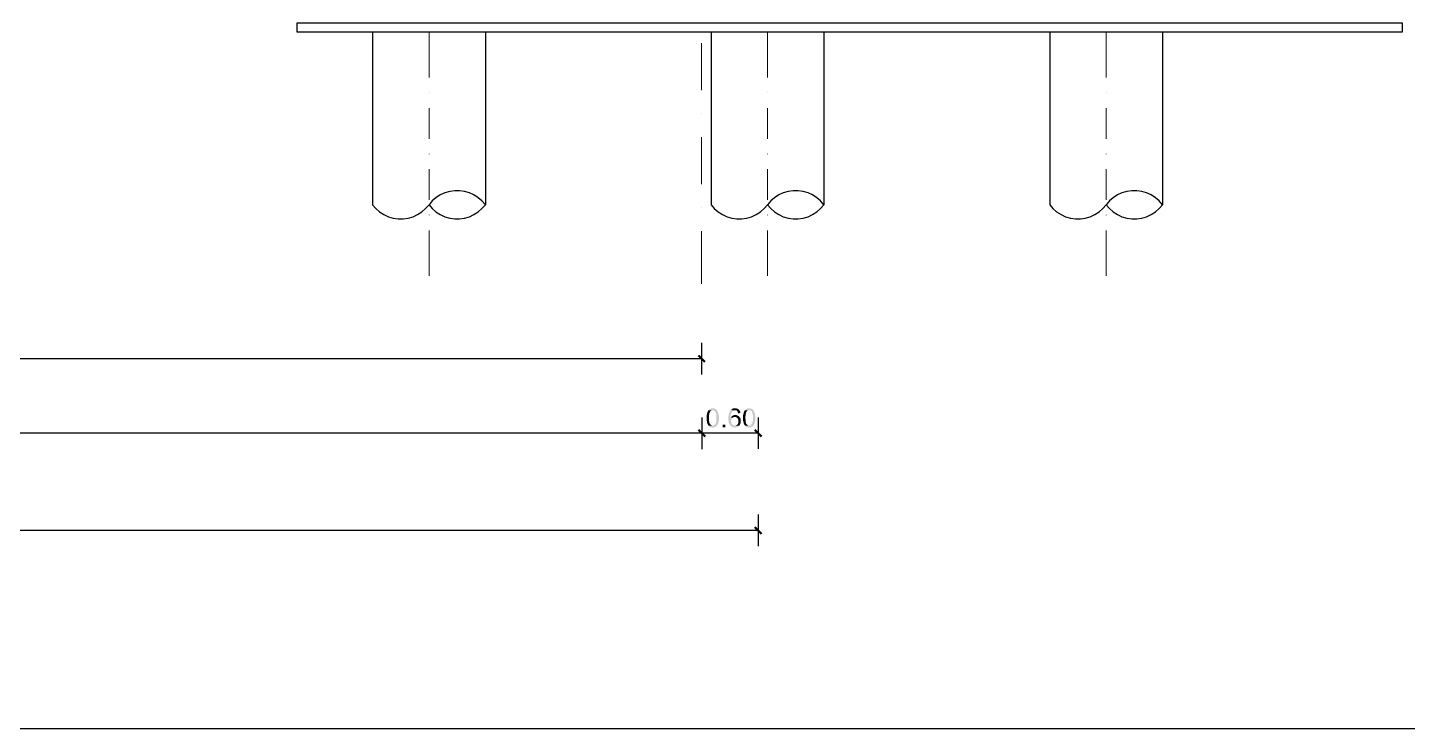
# Model space of a CAD drawing. Header units: millimetres. Extents: x 0.3 to 47.5, y 0.1 to 28.
# Drawn here: x 38.61 to 44.38, y 14.43 to 17.37 of the extents above; entities that cross this region are included whole.
import ezdxf

# ---------------------------------------------------------------- set-up
doc = ezdxf.new("R2010")
doc.units = ezdxf.units.MM
doc.layers.add('PDF _Geometria', color=7, linetype='Continuous')
doc.layers.add('PDF _Riempimenti solidi', color=7, linetype='Continuous')

msp = doc.modelspace()

# ---------------------------------------------------------------- hatches: boundary and pattern name
at = {"layer": 'PDF _Riempimenti solidi', "transparency": 33554559}
for points in [[(41.475, 15.7732), (41.4725, 15.7732), (41.4708, 15.7724), (41.4683, 15.7724), (41.4667, 15.7716), (41.4642, 15.7707), (41.4625, 15.7699), (41.4608, 15.7682), (41.4592, 15.7666), (41.4575, 15.7649), (41.4783, 15.7649), (41.4833, 15.7624), (41.485, 15.7607), (41.4867, 15.7591), (41.4867, 15.7582), (41.4875, 15.7574), (41.4883, 15.7557), (41.4883, 15.7541), (41.4892, 15.7524), (41.4892, 15.7507), (41.49, 15.7491), (41.49, 15.7466), (41.4908, 15.7441), (41.4908, 15.7207), (41.49, 15.7191), (41.49, 15.7166), (41.4892, 15.7149), (41.4892, 15.7124), (41.4883, 15.7107), (41.4875, 15.7099), (41.4875, 15.7082), (41.4867, 15.7074), (41.4858, 15.7066), (41.4842, 15.7049), (41.4825, 15.7032), (41.4792, 15.7016), (41.4775, 15.7007), (41.475, 15.7007), (41.4583, 15.6999), (41.46, 15.6982), (41.4608, 15.6974), (41.4625, 15.6957), (41.465, 15.6949), (41.4683, 15.6932), (41.4708, 15.6932), (41.4725, 15.6924), (41.4758, 15.6924), (41.4775, 15.6932), (41.4825, 15.6932), (41.4842, 15.6941), (41.4858, 15.6949), (41.4883, 15.6966), (41.4892, 15.6974), (41.49, 15.6974), (41.4917, 15.6991), (41.4925, 15.7007), (41.4942, 15.7024), (41.495, 15.7041), (41.4967, 15.7066), (41.4975, 15.7082), (41.4983, 15.7107), (41.4983, 15.7124), (41.4992, 15.7149), (41.5, 15.7166), (41.5, 15.7207), (41.5008, 15.7232), (41.5008, 15.7416), (41.5, 15.7441), (41.5, 15.7482), (41.4992, 15.7499), (41.4992, 15.7516), (41.4983, 15.7532), (41.4975, 15.7557), (41.4975, 15.7574), (41.4958, 15.7599), (41.495, 15.7616), (41.4942, 15.7632), (41.4933, 15.7649), (41.49, 15.7682), (41.4883, 15.7699), (41.4867, 15.7707), (41.4858, 15.7707), (41.4842, 15.7716), (41.4817, 15.7724), (41.48, 15.7724), (41.4775, 15.7732)], [(41.5692, 15.7732), (41.5658, 15.7732), (41.5633, 15.7724), (41.5608, 15.7724), (41.5592, 15.7716), (41.5575, 15.7707), (41.5558, 15.7699), (41.5542, 15.7682), (41.5525, 15.7674), (41.5508, 15.7657), (41.5683, 15.7649), (41.5725, 15.7649), (41.575, 15.7641), (41.5767, 15.7624), (41.5783, 15.7607), (41.5792, 15.7591), (41.58, 15.7574), (41.5808, 15.7549), (41.5817, 15.7524), (41.5917, 15.7532), (41.5908, 15.7549), (41.5908, 15.7574), (41.59, 15.7591), (41.5892, 15.7616), (41.5883, 15.7632), (41.5875, 15.7649), (41.5842, 15.7682), (41.5833, 15.7691), (41.5817, 15.7699), (41.58, 15.7707), (41.5775, 15.7716), (41.5758, 15.7724), (41.5733, 15.7724), (41.5717, 15.7732)], [(41.6275, 15.7732), (41.625, 15.7732), (41.6233, 15.7724), (41.6208, 15.7724), (41.6192, 15.7716), (41.6167, 15.7707), (41.615, 15.7699), (41.6133, 15.7682), (41.61, 15.7649), (41.6308, 15.7649), (41.6325, 15.7641), (41.6358, 15.7624), (41.6375, 15.7607), (41.6392, 15.7591), (41.6392, 15.7582), (41.64, 15.7574), (41.6408, 15.7557), (41.6408, 15.7541), (41.6417, 15.7524), (41.6417, 15.7507), (41.6425, 15.7491), (41.6425, 15.7466), (41.6433, 15.7441), (41.6433, 15.7207), (41.6425, 15.7191), (41.6425, 15.7166), (41.6417, 15.7149), (41.6417, 15.7124), (41.6408, 15.7107), (41.64, 15.7099), (41.64, 15.7082), (41.6392, 15.7074), (41.6383, 15.7066), (41.6367, 15.7049), (41.635, 15.7032), (41.6317, 15.7016), (41.63, 15.7007), (41.6275, 15.7007), (41.6108, 15.6999), (41.6125, 15.6982), (41.6133, 15.6974), (41.615, 15.6957), (41.6175, 15.6949), (41.6192, 15.6941), (41.6208, 15.6932), (41.6233, 15.6932), (41.625, 15.6924), (41.6283, 15.6924), (41.63, 15.6932), (41.635, 15.6932), (41.6367, 15.6941), (41.6383, 15.6949), (41.6408, 15.6966), (41.6417, 15.6974), (41.6425, 15.6974), (41.6442, 15.6991), (41.645, 15.7007), (41.6467, 15.7024), (41.6475, 15.7041), (41.6492, 15.7066), (41.65, 15.7082), (41.6508, 15.7107), (41.6508, 15.7124), (41.6517, 15.7149), (41.6525, 15.7166), (41.6525, 15.7207), (41.6533, 15.7232), (41.6533, 15.7416), (41.6525, 15.7441), (41.6525, 15.7482), (41.6517, 15.7499), (41.6517, 15.7516), (41.6508, 15.7532), (41.65, 15.7557), (41.65, 15.7574), (41.6483, 15.7599), (41.6467, 15.7632), (41.6458, 15.7649), (41.6425, 15.7682), (41.6408, 15.7699), (41.6392, 15.7707), (41.6383, 15.7707), (41.6367, 15.7716), (41.6342, 15.7724), (41.6325, 15.7724), (41.63, 15.7732)], [(41.4575, 15.7649), (41.4567, 15.7632), (41.455, 15.7616), (41.4542, 15.7599), (41.4533, 15.7574), (41.4525, 15.7557), (41.4525, 15.7549), (41.4517, 15.7532), (41.4517, 15.7516), (41.4508, 15.7491), (41.4508, 15.7474), (41.45, 15.7449), (41.45, 15.7357), (41.4492, 15.7332), (41.4492, 15.7316), (41.45, 15.7291), (41.45, 15.7207), (41.4508, 15.7191), (41.4508, 15.7166), (41.4517, 15.7141), (41.4517, 15.7124), (41.4525, 15.7107), (41.4533, 15.7082), (41.4542, 15.7066), (41.4558, 15.7032), (41.4567, 15.7024), (41.4575, 15.7007), (41.4583, 15.6999), (41.475, 15.7007), (41.4725, 15.7007), (41.4708, 15.7016), (41.4692, 15.7024), (41.4675, 15.7041), (41.4658, 15.7049), (41.4642, 15.7074), (41.4633, 15.7082), (41.4617, 15.7116), (41.4617, 15.7132), (41.4608, 15.7149), (41.4608, 15.7166), (41.46, 15.7191), (41.46, 15.7266), (41.4592, 15.7299), (41.4592, 15.7374), (41.46, 15.7407), (41.46, 15.7457), (41.4608, 15.7474), (41.4608, 15.7499), (41.4617, 15.7516), (41.4617, 15.7541), (41.4625, 15.7557), (41.4633, 15.7566), (41.4633, 15.7582), (41.4642, 15.7599), (41.4658, 15.7607), (41.4675, 15.7624), (41.4692, 15.7641), (41.4708, 15.7649), (41.475, 15.7649)], [(41.5508, 15.7657), (41.5492, 15.7641), (41.5483, 15.7624), (41.5475, 15.7616), (41.545, 15.7566), (41.5442, 15.7541), (41.5425, 15.7507), (41.5425, 15.7482), (41.5417, 15.7466), (41.5417, 15.7416), (41.5408, 15.7391), (41.5408, 15.7224), (41.5417, 15.7199), (41.5417, 15.7174), (41.5425, 15.7149), (41.5425, 15.7132), (41.5433, 15.7107), (41.5442, 15.7091), (41.545, 15.7074), (41.5458, 15.7057), (41.5467, 15.7041), (41.5475, 15.7032), (41.5483, 15.7016), (41.5492, 15.7007), (41.5508, 15.6991), (41.5525, 15.6982), (41.5542, 15.6966), (41.5558, 15.6957), (41.5575, 15.6949), (41.5592, 15.6941), (41.5617, 15.6932), (41.5633, 15.6932), (41.5658, 15.6924), (41.5683, 15.6924), (41.5708, 15.6932), (41.575, 15.6932), (41.5767, 15.6941), (41.5792, 15.6949), (41.5808, 15.6957), (41.5808, 15.6966), (41.5825, 15.6974), (41.5858, 15.7007), (41.5658, 15.7007), (41.5642, 15.7016), (41.5617, 15.7024), (41.56, 15.7032), (41.5592, 15.7032), (41.5575, 15.7049), (41.5567, 15.7066), (41.555, 15.7082), (41.5542, 15.7099), (41.5533, 15.7107), (41.5525, 15.7132), (41.5525, 15.7149), (41.5517, 15.7174), (41.5517, 15.7199), (41.5525, 15.7224), (41.5525, 15.7249), (41.5533, 15.7266), (41.5542, 15.7282), (41.555, 15.7307), (41.5567, 15.7316), (41.5575, 15.7332), (41.5592, 15.7341), (41.55, 15.7349), (41.5508, 15.7357), (41.5508, 15.7457), (41.5517, 15.7474), (41.5517, 15.7499), (41.5533, 15.7532), (41.5542, 15.7541), (41.555, 15.7566), (41.5558, 15.7582), (41.5575, 15.7599), (41.5592, 15.7616), (41.56, 15.7624), (41.5625, 15.7641), (41.5642, 15.7649), (41.5683, 15.7649)], [(41.5692, 15.7449), (41.565, 15.7449), (41.5633, 15.7441), (41.5608, 15.7432), (41.5592, 15.7424), (41.5583, 15.7424), (41.5567, 15.7407), (41.555, 15.7399), (41.5533, 15.7382), (41.5517, 15.7366), (41.55, 15.7349), (41.5592, 15.7341), (41.5617, 15.7357), (41.5633, 15.7357), (41.565, 15.7366), (41.5675, 15.7366), (41.5858, 15.7382), (41.585, 15.7391), (41.5833, 15.7407), (41.5817, 15.7416), (41.58, 15.7424), (41.5775, 15.7432), (41.5742, 15.7449), (41.5717, 15.7449)], [(41.5858, 15.7382), (41.5675, 15.7366), (41.5717, 15.7366), (41.5733, 15.7357), (41.575, 15.7349), (41.5767, 15.7332), (41.5783, 15.7316), (41.5792, 15.7316), (41.58, 15.7299), (41.5808, 15.7282), (41.5817, 15.7257), (41.5825, 15.7241), (41.5825, 15.7124), (41.5817, 15.7107), (41.58, 15.7074), (41.5783, 15.7057), (41.5775, 15.7049), (41.5758, 15.7032), (41.5725, 15.7016), (41.57, 15.7007), (41.5683, 15.7007), (41.5858, 15.7007), (41.5875, 15.7024), (41.5883, 15.7041), (41.59, 15.7057), (41.59, 15.7066), (41.5908, 15.7091), (41.5917, 15.7107), (41.5925, 15.7132), (41.5925, 15.7249), (41.5917, 15.7274), (41.5917, 15.7291), (41.5908, 15.7316), (41.59, 15.7332), (41.5883, 15.7349), (41.5875, 15.7366)], [(41.61, 15.7649), (41.6092, 15.7632), (41.6075, 15.7616), (41.6067, 15.7599), (41.6058, 15.7574), (41.605, 15.7557), (41.605, 15.7549), (41.6042, 15.7532), (41.6042, 15.7516), (41.6033, 15.7491), (41.6033, 15.7474), (41.6025, 15.7449), (41.6025, 15.7357), (41.6017, 15.7332), (41.6017, 15.7316), (41.6025, 15.7291), (41.6025, 15.7207), (41.6033, 15.7191), (41.6033, 15.7166), (41.6042, 15.7141), (41.6042, 15.7124), (41.605, 15.7107), (41.6058, 15.7082), (41.6067, 15.7066), (41.6075, 15.7049), (41.6083, 15.7032), (41.6092, 15.7024), (41.61, 15.7007), (41.6108, 15.6999), (41.6275, 15.7007), (41.625, 15.7007), (41.6233, 15.7016), (41.6217, 15.7024), (41.62, 15.7041), (41.6183, 15.7049), (41.6167, 15.7074), (41.6158, 15.7082), (41.6142, 15.7116), (41.6142, 15.7132), (41.6133, 15.7149), (41.6133, 15.7166), (41.6125, 15.7191), (41.6125, 15.7266), (41.6117, 15.7299), (41.6117, 15.7374), (41.6125, 15.7407), (41.6125, 15.7457), (41.6133, 15.7474), (41.6133, 15.7499), (41.6142, 15.7516), (41.6142, 15.7541), (41.615, 15.7557), (41.6158, 15.7566), (41.6158, 15.7582), (41.6167, 15.7599), (41.6183, 15.7607), (41.62, 15.7624), (41.6217, 15.7641), (41.6233, 15.7649), (41.6275, 15.7649)]]:
    msp.add_hatch(color=256, dxfattribs=at).paths.add_polyline_path(points)

# ---------------------------------------------------------------- linework, layer by layer
at = {"layer": 'PDF _Geometria', "lineweight": 25}
for points in [[(0.2517, 27.9682), (0.2517, 14.4324), (47.4858, 14.4324), (47.4858, 27.9682)], [(39.7358, 17.3874), (44.3617, 17.3874), (44.3617, 17.3482), (39.7358, 17.3482)]]:
    msp.add_lwpolyline(points, close=True, dxfattribs=at)
for points in [[(40.0508, 17.3482), (40.0508, 16.6257), (40.065, 16.6099), (40.0808, 16.5957), (40.0983, 16.5849), (40.1175, 16.5757), (40.1375, 16.5699), (40.1583, 16.5666), (40.1792, 16.5666), (40.2, 16.5699), (40.2208, 16.5757), (40.24, 16.5849), (40.2575, 16.5957), (40.2733, 16.6099), (40.2875, 16.6257), (40.3008, 16.6099), (40.3167, 16.5957), (40.3342, 16.5849), (40.3533, 16.5757), (40.3742, 16.5699), (40.395, 16.5666), (40.4158, 16.5666), (40.4367, 16.5699), (40.4567, 16.5757), (40.4758, 16.5849), (40.4933, 16.5957), (40.5092, 16.6099), (40.5233, 16.6257), (40.5092, 16.6416), (40.4933, 16.6549), (40.4758, 16.6666), (40.4567, 16.6757), (40.4367, 16.6816), (40.4158, 16.6841), (40.395, 16.6841), (40.3742, 16.6816), (40.3533, 16.6757), (40.3342, 16.6666), (40.3167, 16.6549), (40.3008, 16.6416), (40.2875, 16.6257)], [(40.5233, 17.3482), (40.5233, 16.6257)], [(41.4683, 17.3482), (41.4683, 16.6257), (41.4817, 16.6099), (41.4983, 16.5957), (41.5158, 16.5849), (41.535, 16.5757), (41.555, 16.5699), (41.5758, 16.5666), (41.5967, 16.5666), (41.6175, 16.5699), (41.6375, 16.5757), (41.6567, 16.5849), (41.675, 16.5957), (41.6908, 16.6099), (41.7042, 16.6257), (41.7183, 16.6099), (41.7342, 16.5957), (41.7517, 16.5849), (41.7708, 16.5757), (41.7908, 16.5699), (41.8117, 16.5666), (41.8333, 16.5666), (41.8542, 16.5699), (41.8742, 16.5757), (41.8933, 16.5849), (41.9108, 16.5957), (41.9267, 16.6099), (41.9408, 16.6257), (41.9267, 16.6416), (41.9108, 16.6549), (41.8933, 16.6666), (41.8742, 16.6757), (41.8542, 16.6816), (41.8333, 16.6841), (41.8117, 16.6841), (41.7908, 16.6816), (41.7708, 16.6757), (41.7517, 16.6666), (41.7342, 16.6549), (41.7183, 16.6416), (41.7042, 16.6257)], [(41.9408, 17.3482), (41.9408, 16.6257)], [(42.8858, 17.3482), (42.8858, 16.6257), (42.8992, 16.6099), (42.915, 16.5957), (42.9333, 16.5849), (42.9525, 16.5757), (42.9725, 16.5699), (42.9933, 16.5666), (43.0142, 16.5666), (43.035, 16.5699), (43.055, 16.5757), (43.0742, 16.5849), (43.0925, 16.5957), (43.1083, 16.6099), (43.1217, 16.6257), (43.1358, 16.6099), (43.1517, 16.5957), (43.1692, 16.5849), (43.1883, 16.5757), (43.2083, 16.5699), (43.2292, 16.5666), (43.2508, 16.5666), (43.2717, 16.5699), (43.2917, 16.5757), (43.3108, 16.5849), (43.3283, 16.5957), (43.3442, 16.6099), (43.3583, 16.6257), (43.3442, 16.6416), (43.3283, 16.6549), (43.3108, 16.6666), (43.2917, 16.6757), (43.2717, 16.6816), (43.2508, 16.6841), (43.2292, 16.6841), (43.2083, 16.6816), (43.1883, 16.6757), (43.1692, 16.6666), (43.1517, 16.6549), (43.1358, 16.6416), (43.1217, 16.6257)], [(43.3583, 17.3482), (43.3583, 16.6257)], [(41.4283, 16.0474), (41.4283, 15.9149)], [(41.4283, 15.9807), (31.5858, 15.9807), (18.5933, 15.9807), (8.7508, 15.9807)], [(41.4292, 15.7349), (41.4292, 15.6024)], [(41.665, 15.7349), (41.665, 15.6032)], [(41.665, 15.6691), (41.4283, 15.6691), (8.7508, 15.6691), (8.515, 15.6691)], [(41.665, 15.3282), (41.665, 15.1957)], [(41.665, 15.2616), (8.515, 15.2616)]]:
    msp.add_lwpolyline(points, dxfattribs=at)
at = {"layer": 'PDF _Geometria', "lineweight": 9}
for points in [[(40.2875, 17.1582), (40.2875, 17.3482)], [(41.7042, 17.1582), (41.7042, 17.3482)], [(43.1217, 17.1582), (43.1217, 17.3482)], [(41.4283, 17.3032), (41.4283, 17.1057)], [(40.2875, 17.0941), (40.2875, 17.0949)], [(41.7042, 17.0941), (41.7042, 17.0949)], [(43.1217, 17.0941), (43.1217, 17.0949)], [(40.2875, 16.9024), (40.2875, 17.0299)], [(41.4283, 17.0074), (41.4283, 17.0082)], [(41.7042, 16.9024), (41.7042, 17.0299)], [(43.1217, 16.9024), (43.1217, 17.0299)], [(41.4283, 16.9091), (41.4283, 16.7124)], [(40.2875, 16.8382), (40.2875, 16.8391)], [(41.7042, 16.8382), (41.7042, 16.8391)], [(43.1217, 16.8382), (43.1217, 16.8391)], [(40.2875, 16.6466), (40.2875, 16.7741)], [(41.7042, 16.6466), (41.7042, 16.7741)], [(43.1217, 16.6466), (43.1217, 16.7741)], [(40.2875, 16.5824), (40.2875, 16.5832)], [(41.4283, 16.6141), (41.4283, 16.6149)], [(41.7042, 16.5824), (41.7042, 16.5832)], [(43.1217, 16.5824), (43.1217, 16.5832)], [(40.2875, 16.3282), (40.2875, 16.5182)], [(41.4283, 16.5157), (41.4283, 16.2941)], [(41.7042, 16.3282), (41.7042, 16.5182)], [(43.1217, 16.3282), (43.1217, 16.5182)]]:
    msp.add_lwpolyline(points, dxfattribs=at)
at = {"layer": 'PDF _Geometria', "lineweight": 50}
for points in [[(41.415, 15.9949), (41.4425, 15.9674)], [(41.415, 15.6824), (41.4433, 15.6549)], [(41.6508, 15.6832), (41.6792, 15.6549)], [(41.6508, 15.2757), (41.6792, 15.2474)]]:
    msp.add_lwpolyline(points, dxfattribs=at)
at = {"layer": 'PDF _Riempimenti solidi', "lineweight": 50, "transparency": 33554559}
msp.add_solid([(41.5275, 15.6941), (41.5275, 15.7049), (41.5167, 15.6941), (41.5167, 15.7049)], dxfattribs=at)

doc.saveas('drawing.dxf')
